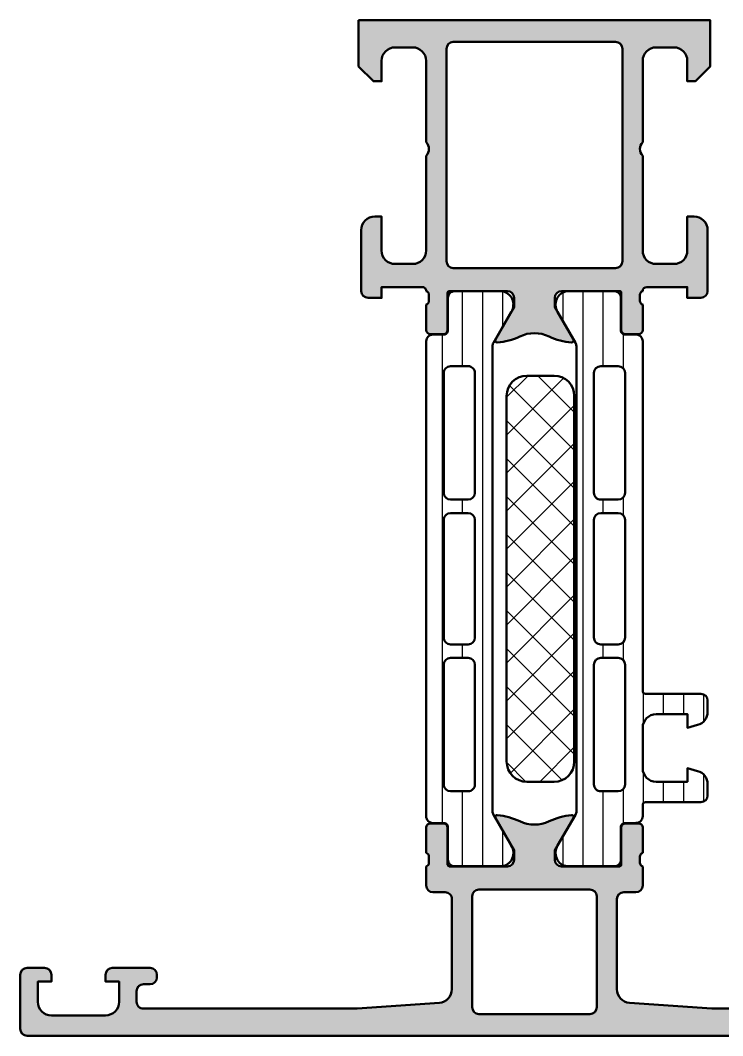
# Model space of a CAD drawing. Extents: x 0 to 91.5, y 0 to 75.
# Drawn here: x 0 to 51.9, y 0 to 75 of the extents above; entities that cross this region are included whole.
import ezdxf

# ---------------------------------------------------------------- set-up
doc = ezdxf.new("R2010")
doc.units = 0
for name, color, linetype, lineweight in [('0S-Alu contour', 7, 'Continuous', 50), ('0S-Alu hatch', 252, 'Continuous', 25), ('0S-Plastic contour', 254, 'Continuous', 50), ('0S-Plastic hatch', 253, 'Continuous', 25), ('0S-PT contour', 91, 'Continuous', 50), ('0S-PT hatch', 103, 'Continuous', 25)]:
    doc.layers.add(name, color=color, linetype=linetype, lineweight=lineweight)
pattern_1 = [(90, (0, 0), (-1.4859, 0), [])]

# ---------------------------------------------------------------- blocks, each defined once
blk = doc.blocks.new('357470__A80E1F3C_D605_4120_8818_FE0210E93B07_')
at = {"layer": '0S-Alu hatch'}
h = blk.add_hatch(color=256, dxfattribs=at)
edge = h.paths.add_edge_path()
edge.add_line((30.50002250737809, 10.59652999829144), (31.40002250729327, 10.5965299983048))
edge.add_ellipse((31.40002250729333, 10.09653363763475), major_axis=(-0.4999963606700514, 0), ratio=1, start_angle=179.9998345374339, end_angle=270.00000000000733, ccw=False)
edge.add_line((31.9000188679613, 10.09653219371412), (31.89999961205258, 3.428657454324937))
edge.add_ellipse((30.89999961205677, 3.428660342187209), major_axis=(-0.9999999999999811, 0), ratio=1, start_angle=94.09579548621218, end_angle=179.9998345374339, ccw=False)
edge.add_line((30.97142386139, 2.431214315272896), (24.90006152403261, 1.996461470833509))
edge.add_line((24.90006152403261, 1.996461470833509), (9.10002276293484, 1.996461470559042))
edge.add_ellipse((9.100022762934836, 2.496478034292673), major_axis=(-0.5000165637336309, 0), ratio=1, start_angle=0, end_angle=90.0000000000004, ccw=False)
edge.add_line((8.600006199201205, 2.496478034292673), (8.600006199475787, 3.296464522591311))
edge.add_ellipse((9.100041298641152, 3.296429423425831), major_axis=(-0.5000351003972293, 0), ratio=1, start_angle=270.00402178937117, end_angle=359.99597821425624, ccw=False)
edge.add_line((9.100006199444188, 3.796464522591193), (9.600006199475565, 3.796464522591193))
edge.add_arc((9.600006199475565, 4.296464522591186), 0.4999999999999934, 270, 360)
edge.add_line((10.10000619947556, 4.296464522591151), (10.10000619947557, 4.496464522591153))
edge.add_arc((9.596470956715343, 4.496464522591189), 0.5035352427602291, 0, 89.99999999984618)
edge.add_line((9.596470956716695, 4.999999765351418), (6.800021147374437, 4.99999976535893))
edge.add_arc((6.800021147374437, 4.499997024483903), 0.5000027408750274, 90, 180)
edge.add_line((6.300018406499409, 4.499997024483903), (6.300018406506922, 3.999999765351532))
edge.add_line((6.300018406506922, 3.999999765351532), (7.300018406506907, 3.999999765351532))
edge.add_line((7.300018406506907, 3.999999765351532), (7.300018406703395, 2.50001958849942))
edge.add_ellipse((6.299998583359153, 2.500019588499411), major_axis=(-1.000019823344242, 0), ratio=1, start_angle=90.00000000281602, end_angle=180, ccw=False)
edge.add_line((6.299998583408302, 1.499999765155169), (2.300038229654745, 1.499999765155056))
edge.add_ellipse((2.300038229654717, 2.500019588499326), major_axis=(-1.000019823344269, 0), ratio=1, start_angle=0, end_angle=90.00000000000159, ccw=False)
edge.add_line((1.300018406310447, 2.500019588499326), (1.300018406506921, 3.999999765351645))
edge.add_line((1.300018406506921, 3.999999765351645), (2.300018406506922, 3.999999765351532))
edge.add_line((2.300018406506922, 3.999999765351532), (2.300018406514434, 4.499997024483752))
edge.add_arc((1.800015665639242, 4.499997024483753), 0.5000027408751917, 0, 89.99999999999054)
edge.add_line((1.800015665639325, 4.999999765358944), (0.5000000959681459, 4.999999765351646))
edge.add_arc((0.5000551995162688, 4.499944661795423), 0.5000551065922902, 90.00631370564645, 179.9936862931992)
edge.add_line((9.59600461e-08, 4.499999765353706), (9.5960047e-08, 0.4999921359562478))
edge.add_arc((0.5000395681100003, 0.5000392381620006), 0.5000394743683959, 180.0053970890994, 269.9954771818296)
edge.add_line((0.5000000959597397, -2.346484677e-07), (91.00001297821365, -2.348144245e-07))
edge.add_arc((91.00001297821365, 0.4999868829595681), 0.4999871177739925, 270, 360)
edge.add_line((91.50000009598764, 0.499986882959568), (91.50000009596756, 4.49999702448745))
edge.add_arc((90.99999735509262, 4.499997024484001), 0.5000027408749333, 0, 89.99999999999022)
edge.add_line((90.99999735509272, 4.999999765358934), (89.70000487466665, 4.999999765884702))
edge.add_arc((89.70000487466945, 4.49994576607881), 0.5000539998058918, 90.0000000003208, 180.0008516155672)
edge.add_line((89.1999508749188, 4.499938333529399), (89.19995087491876, 3.996464522591181))
edge.add_line((89.19995087491876, 3.996464522591181), (90.19995087491901, 3.996464522591196))
edge.add_line((90.19995087491901, 3.996464522591196), (90.1999508756023, 2.496427548897358))
edge.add_ellipse((89.19998784861244, 2.49642754889752), major_axis=(-0.9999630269898744, 0), ratio=1, start_angle=90.00000004231828, end_angle=180, ccw=False)
edge.add_line((89.199987849351, 1.496464521907645), (85.20002774462787, 1.496464519636947))
edge.add_ellipse((85.20002774462787, 2.496541392300345), major_axis=(-1.000076872663397, 0), ratio=1, start_angle=-0.0023408623777072535, end_angle=89.9999999999992, ccw=False)
edge.add_line((84.19995087279914, 2.496582251199356), (84.2000123029913, 3.999999765351546))
edge.add_line((84.2000123029913, 3.999999765351546), (85.2000123029913, 3.999999765351532))
edge.add_line((85.2000123029913, 3.999999765351532), (85.20001230602735, 4.499944661795453))
edge.add_arc((84.6999571994351, 4.499944661795453), 0.5000551065922565, 0, 90.0000000000016)
edge.add_line((84.6999571994351, 4.999999768387709), (81.90349832471047, 4.999999765351645))
edge.add_arc((81.90349832471047, 4.496464522591194), 0.5035352427604513, 90, 180)
edge.add_line((81.39996308195, 4.496464522591194), (81.39996308195003, 4.296464522591165))
edge.add_arc((81.89996308195003, 4.2964645225912), 0.5, 180, 270.0000001411731)
edge.add_line((81.899963083182, 3.7964645225912), (82.39992798278443, 3.796464523823073))
edge.add_ellipse((82.39992798278445, 3.296429423425836), major_axis=(-0.5000351003972372, 0), ratio=1, start_angle=180, end_angle=270.00000000000165, ccw=False)
edge.add_line((82.89996308318169, 3.296429423597447), (82.89996308222437, 2.496478034292787))
edge.add_ellipse((82.3999465184908, 2.496478034292653), major_axis=(-0.500016563733567, 0), ratio=1, start_angle=89.9999999999983, end_angle=180, ccw=False)
edge.add_line((82.39994651849078, 1.996461470559086), (51.09996918546539, 1.996461470833509))
edge.add_line((51.09996918546539, 1.996461470833509), (45.02857584365553, 2.431216535412815))
edge.add_ellipse((45.10000009298877, 3.428662562327152), major_axis=(-1.000000000000006, 0), ratio=1, start_angle=-6.967546238456634e-05, end_angle=85.90420451378787, ccw=False)
edge.add_line((44.1000000929895, 3.428663778488585), (44.10000820219198, 10.09653060637222))
edge.add_ellipse((44.60000820219168, 10.09652999829148), major_axis=(-0.5000000000000713, 0), ratio=1, start_angle=270.0000000000008, end_angle=359.99993032453756, ccw=False)
edge.add_line((44.60000820219167, 10.59652999829155), (45.5000082021918, 10.59652999829155))
edge.add_arc((45.5000082021918, 11.09652999829148), 0.4999999999999219, 270, 360)
edge.add_line((46.00000820219172, 11.09652999829148), (46.00000820219174, 12.5000380325489))
edge.add_ellipse((46.07884464873477, 12.76755862454201), major_axis=(-0.2788950563274239, 0), ratio=1, start_angle=-1.1645893740987958, end_angle=73.58012358050883, ccw=False)
edge.add_line((45.80000720219174, 12.77322703254039), (45.80000720219174, 13.2268210325407))
edge.add_ellipse((46.07887529783492, 13.23248169201743), major_axis=(-0.2789255417371509, 0), ratio=1, start_angle=-73.575405444642, end_angle=1.1628700728181798, ccw=False)
edge.add_line((46.00000820219174, 13.50002503254036), (46.00000820219174, 15.38003603254889))
edge.add_arc((45.70000820219173, 15.38003603254889), 0.2999999999999971, 0, 90)
edge.add_line((45.70000820219173, 15.68003603254888), (44.72003388314895, 15.68003603254889))
edge.add_arc((44.72003388314895, 15.38003603254888), 0.3000000000000043, 90, 180)
edge.add_line((44.42003388314895, 15.38003603254888), (44.42003388314895, 12.62003803254889))
edge.add_ellipse((44.30003388314895, 12.62003803254889), major_axis=(-0.1200000000000045, 0), ratio=1, start_angle=90, end_angle=180, ccw=False)
edge.add_line((44.30003388314895, 12.50003803254889), (40.00000820219173, 12.50003803254889))
edge.add_ellipse((40.00000820219173, 13.00003803254888), major_axis=(-0.4999999999999983, 0), ratio=1, start_angle=0, end_angle=90, ccw=False)
edge.add_line((39.50000820219174, 13.00003803254888), (39.50000820219174, 13.70003803254888))
edge.add_line((39.50000820219174, 13.70003803254888), (40.88150365981408, 16.09285835557643))
edge.add_arc((40.76188841754341, 16.16191824790058), 0.1381197846483097, 330.0000000000033, 455.6225775507889)
edge.add_arc((41.23823144336555, 11.3234291707011), 4.999999999999985, 95.62257755079398, 115.5798741596133)
edge.add_ellipse((37.99996437466601, 18.08831101680723), major_axis=(-2.500000000000032, 0), ratio=1, start_angle=64.42079877168698, end_angle=115.57987415961341, ccw=False)
edge.add_arc((34.76177675882622, 11.32339113815219), 4.999999999999987, 64.42079877168706, 84.37742244920668)
edge.add_arc((35.23811978464831, 16.1618802153517), 0.1381197846482905, 84.37742244921031, 209.9999999999986)
edge.add_line((35.11850454237765, 16.09282032302755), (36.5, 13.69999999999999))
edge.add_line((36.5, 13.69999999999999), (36.5, 13))
edge.add_ellipse((36, 13), major_axis=(-0.5, 0), ratio=1, start_angle=90, end_angle=180, ccw=False)
edge.add_line((36, 12.5), (31.6999743190428, 12.5))
edge.add_ellipse((31.6999743190428, 12.62), major_axis=(-0.1200000000000045, 0), ratio=1, start_angle=0, end_angle=90, ccw=False)
edge.add_line((31.57997431904279, 12.62), (31.57997431904279, 15.379998))
edge.add_arc((31.2799743190428, 15.379998), 0.2999999999999971, 0, 90)
edge.add_line((31.2799743190428, 15.679998), (30.3, 15.679998))
edge.add_arc((30.3, 15.379998), 0.2999999999999971, 90, 180)
edge.add_line((30, 15.379998), (30, 13.49998699999149))
edge.add_ellipse((29.92113290435682, 13.23244365946855), major_axis=(-0.2789255417371566, 0), ratio=1, start_angle=178.8371299271183, end_angle=253.5754054446439, ccw=False)
edge.add_line((30.200001, 13.22678299999151), (30.20000100000001, 12.77318899999147))
edge.add_ellipse((29.92116355345696, 12.76752059199312), major_axis=(-0.2788950563274338, 0), ratio=1, start_angle=106.41987641949149, end_angle=181.1645893740925, ccw=False)
edge.add_line((30, 12.5), (30.00002250743496, 11.09652197984206))
edge.add_arc((30.50002250737066, 11.09652999829145), 0.5000000000000056, 180.0009188460965, 270.0000000008509)
edge = h.paths.add_edge_path()
edge.add_line((33.40001640379086, 2.096538104523261), (33.40001640379086, 10.29652694653376))
edge.add_ellipse((33.90001640379086, 10.29652694653376), major_axis=(-0.5, 0), ratio=1, start_angle=270, end_angle=360, ccw=False)
edge.add_line((33.90001640379086, 10.79652694653376), (42.10001430570736, 10.79652694653376))
edge.add_ellipse((42.10001430570736, 10.29652694653376), major_axis=(-0.5, 0), ratio=1, start_angle=180, end_angle=270, ccw=False)
edge.add_line((42.60001430570736, 10.29652694653376), (42.60001430570736, 2.096538104523261))
edge.add_ellipse((42.10001430570736, 2.096538104523261), major_axis=(-0.5, 0), ratio=1, start_angle=90, end_angle=180, ccw=False)
edge.add_line((42.10001430570736, 1.596538104523261), (33.90001640379086, 1.596538104523261))
edge.add_ellipse((33.90001640379086, 2.096538104523261), major_axis=(-0.5, 0), ratio=1, start_angle=0, end_angle=90, ccw=False)
at = {"layer": '0S-Alu contour', "color": 7}
for points in [[(35.11850454237765, 16.09282032302755), (36.5, 13.69999999999999), (36.5, 13)], [(39.50000820219174, 13.00003803254888), (39.50000820219174, 13.70003803254888), (40.88150365981408, 16.09285835557643)], [(30, 15.379998), (30, 13.49998699999149)], [(31.2799743190428, 15.679998), (30.3, 15.679998)], [(31.57997431904279, 12.62), (31.57997431904279, 15.379998)], [(44.42003388314895, 15.38003603254888), (44.42003388314895, 12.62003803254889)], [(45.70000820219173, 15.68003603254888), (44.72003388314895, 15.68003603254889)], [(46.00000820219174, 13.50002503254036), (46.00000820219174, 15.38003603254889)], [(30.200001, 13.22678299999151), (30.20000100000001, 12.77318899999147)], [(45.80000720219174, 12.77322703254039), (45.80000720219174, 13.2268210325407)], [(30, 12.5), (30.00002250743496, 11.09652197984206)], [(36, 12.5), (31.6999743190428, 12.5)], [(44.30003388314895, 12.50003803254889), (40.00000820219173, 12.50003803254889)], [(46.00000820219172, 11.09652999829148), (46.00000820219174, 12.5000380325489)], [(30.50002250737809, 10.59652999829144), (31.40002250729327, 10.5965299983048)], [(33.90001640379086, 10.79652694653376), (42.10001430570736, 10.79652694653376)], [(44.60000820219167, 10.59652999829155), (45.5000082021918, 10.59652999829155)], [(31.9000188679613, 10.09653219371412), (31.89999961205258, 3.428657454324937)], [(33.40001640379086, 2.096538104523261), (33.40001640379086, 10.29652694653376)], [(42.60001430570736, 10.29652694653376), (42.60001430570736, 2.096538104523261)], [(44.1000000929895, 3.428663778488585), (44.10000820219198, 10.09653060637222)], [(1.800015665639325, 4.999999765358944), (0.5000000959681459, 4.999999765351646)], [(9.596470956716695, 4.999999765351418), (6.800021147374437, 4.99999976535893)], [(9.59600461e-08, 4.499999765353706), (9.5960047e-08, 0.4999921359562478)], [(1.300018406310447, 2.500019588499326), (1.300018406506921, 3.999999765351645), (2.300018406506922, 3.999999765351532), (2.300018406514434, 4.499997024483752)], [(6.300018406499409, 4.499997024483903), (6.300018406506922, 3.999999765351532), (7.300018406506907, 3.999999765351532), (7.300018406703395, 2.50001958849942)], [(9.100006199444188, 3.796464522591193), (9.600006199475565, 3.796464522591193)], [(10.10000619947556, 4.296464522591151), (10.10000619947557, 4.496464522591153)], [(8.600006199201205, 2.496478034292673), (8.600006199475787, 3.296464522591311)], [(30.97142386139, 2.431214315272896), (24.90006152403261, 1.996461470833509), (9.10002276293484, 1.996461470559042)], [(82.39994651849078, 1.996461470559086), (51.09996918546539, 1.996461470833509), (45.02857584365553, 2.431216535412815)], [(42.10001430570736, 1.596538104523261), (33.90001640379086, 1.596538104523261)], [(6.299998583408302, 1.499999765155169), (2.300038229654745, 1.499999765155056)], [(0.5000000959597397, -2.346484677e-07), (91.00001297821365, -2.348144245e-07)]]:
    blk.add_lwpolyline(points, dxfattribs=at)
for centre, radius, start, end in [((35.23811978464831, 16.1618802153517), 0.1381197846482905, 84.37742244921031, 209.9999999999986), ((34.76177675882622, 11.32339113815219), 4.999999999999987, 64.42079877168706, 84.37742244920668), ((41.23823144336555, 11.3234291707011), 4.999999999999985, 95.62257755079398, 115.5798741596133), ((40.76188841754341, 16.16191824790058), 0.1381197846483097, 330.0000000000033, 95.62257755078898), ((30.3, 15.379998), 0.2999999999999971, 90, 180), ((31.2799743190428, 15.379998), 0.2999999999999971, 0, 90), ((44.72003388314895, 15.38003603254888), 0.3000000000000043, 90, 180), ((45.70000820219173, 15.38003603254889), 0.2999999999999971, 0, 90), ((30.50002250737066, 11.09652999829145), 0.5000000000000056, 180.0009188460965, 270.0000000008509), ((45.5000082021918, 11.09652999829148), 0.4999999999999219, 270, 0), ((0.5000551995162688, 4.499944661795423), 0.5000551065922902, 90.00631370564645, 179.9936862931992), ((1.800015665639242, 4.499997024483753), 0.5000027408751917, 0, 89.99999999999054), ((6.800021147374437, 4.499997024483903), 0.5000027408750274, 90, 180), ((9.596470956715343, 4.496464522591189), 0.5035352427602291, 0, 89.99999999984618), ((9.600006199475565, 4.296464522591186), 0.4999999999999934, 270, 0), ((0.5000395681100003, 0.5000392381620006), 0.5000394743683959, 180.0053970890994, 269.9954771818296)]:
    blk.add_arc(centre, radius, start, end, dxfattribs=at)
at = {"layer": '0S-Alu contour', "color": 7, "extrusion": (0, 0, -1)}
for centre, radius, start, end in [((-37.99996437466601, 18.08831101680723), 2.500000000000032, 244.4201258403866, 295.579201228313), ((-46.07887529783492, 13.23248169201743), 0.2789255417371509, 358.8371299271818, 73.57540544464203), ((-29.92113290435682, 13.23244365946855), 0.2789255417371566, 106.4245945553561, 181.1628700728818), ((-29.92116355345696, 12.76752059199312), 0.2788950563274338, 178.8354106259075, 253.5801235805085), ((-36, 13), 0.5, 180, 270), ((-40.00000820219173, 13.00003803254888), 0.4999999999999983, 270, 0), ((-46.07884464873477, 12.76755862454201), 0.2788950563274239, 286.4198764194912, 1.164589374098802), ((-31.6999743190428, 12.62), 0.1200000000000045, 270, 0), ((-44.30003388314895, 12.62003803254889), 0.1200000000000045, 180, 270), ((-31.40002250729333, 10.09653363763475), 0.4999963606700515, 89.99999999999265, 180.0001654625662), ((-33.90001640379086, 10.29652694653376), 0.5, 0, 90), ((-42.10001430570736, 10.29652694653376), 0.5, 90, 180), ((-44.60000820219168, 10.09652999829148), 0.5000000000000713, 6.96754624238e-05, 89.9999999999992), ((-9.100041298641152, 3.296429423425831), 0.5000351003972293, 0.0040217857437439, 89.99597821062883), ((-30.89999961205677, 3.428660342187209), 0.9999999999999811, 180.0001654625662, 265.9042045137878), ((-45.10000009298877, 3.428662562327152), 1.000000000000006, 274.0957954862121, 6.96754624238e-05), ((-2.300038229654717, 2.500019588499326), 1.000019823344269, 269.9999999999984, 0), ((-6.299998583359153, 2.500019588499411), 1.000019823344242, 180, 269.999999997184), ((-9.100022762934836, 2.496478034292673), 0.5000165637336309, 269.9999999999996, 0), ((-33.90001640379086, 2.096538104523261), 0.5, 270, 0), ((-42.10001430570736, 2.096538104523261), 0.5, 180, 270)]:
    blk.add_arc(centre, radius, start, end, dxfattribs=at)
blk = doc.blocks.new('366300__779C1A88_202A_4DAF_A2D6_7A24197FAE9A_')
at = {"layer": '0S-PT hatch'}
h = blk.add_hatch(dxfattribs=at)
h.set_pattern_fill('ANSI37', color=256, scale=0.625, angle=90, style=0)
h.set_pattern_definition([(135, (0, 0), (-1.403165018917055, -1.403165018917055), []), (225, (0, 0), (1.403165018917055, -1.403165018917055), [])])
edge = h.paths.add_edge_path()
edge.add_line((35.94640738351308, 47.25107660494494), (35.94640738351308, 20.25107660494494))
edge.add_arc((37.44640738351308, 20.25107660494494), 1.5, 180, 270)
edge.add_line((37.44640738351308, 18.75107660494494), (39.44640738351308, 18.75107660494494))
edge.add_arc((39.44640738351308, 20.25107660494494), 1.5, 270, 360)
edge.add_line((40.94640738351308, 20.25107660494494), (40.94640738351308, 47.25107660494494))
edge.add_arc((39.44640738351308, 47.25107660494494), 1.5, 0, 90)
edge.add_line((39.44640738351308, 48.75107660494494), (37.44640738351308, 48.75107660494494))
edge.add_arc((37.44640738351308, 47.25107660494494), 1.5, 90, 180)
at = {"layer": '0S-PT contour', "color": 7}
for points in [[(39.44640738351308, 48.75107660494494), (37.44640738351308, 48.75107660494494)], [(35.94640738351308, 47.25107660494494), (35.94640738351308, 20.25107660494494)], [(40.94640738351308, 20.25107660494494), (40.94640738351308, 47.25107660494494)], [(37.44640738351308, 18.75107660494494), (39.44640738351308, 18.75107660494494)]]:
    blk.add_lwpolyline(points, dxfattribs=at)
for centre, start, end in [((37.44640738351308, 47.25107660494494), 90, 180), ((39.44640738351308, 47.25107660494494), 0, 90), ((37.44640738351308, 20.25107660494494), 180, 270), ((39.44640738351308, 20.25107660494494), 270, 0)]:
    blk.add_arc(centre, 1.5, start, end, dxfattribs=at)
blk = doc.blocks.new('284027__9065B910_87F4_4967_9D49_70CA3D9D72C5___670D5171_274E_4401_88E7_DACA15D218A7_')
at = {"layer": '0S-Plastic hatch'}
h = blk.add_hatch(dxfattribs=at)
h.set_pattern_fill('ANSI31', color=256, scale=0.4680000000000001, angle=45, style=0)
h.set_pattern_definition(pattern_1)
edge = h.paths.add_edge_path()
edge.add_line((45.999961012419, 51.2926084099033), (45.99998393373907, 25.45125658823295))
edge.add_arc((46.2041227993611, 25.455375387072), 0.2041804127758776, 181.1558689437332, 269.5149389343184)
edge.add_line((46.20239424646596, 25.25120229122875), (50.30239424645412, 25.25120229122875))
edge.add_ellipse((50.30239424645412, 24.75120229122881), major_axis=(-0.4999999999999432, 0), ratio=1, start_angle=180, end_angle=270, ccw=False)
edge.add_line((50.80239424645405, 24.75120229122881), (50.80239424645405, 23.92045306784117))
edge.add_ellipse((49.80239424645398, 23.92045306784117), major_axis=(-1.000000000000071, 0), ratio=1, start_angle=104.9999999990657, end_angle=180, ccw=False)
edge.add_line((50.06121329154077, 22.95452724154781), (49.30239424645411, 22.75120229122875))
edge.add_line((49.30239424645411, 22.75120229122875), (49.30239424645412, 23.75120229122876))
edge.add_line((49.30239424645412, 23.75120229122876), (47.00239424646412, 23.75120229122875))
edge.add_arc((47.00410328030678, 22.74707631855116), 1.004127427074075, 90.0975179751754, 179.7701403215033)
edge.add_line((45.99998393373907, 22.7511046743985), (45.99998393373907, 19.75122632025481))
edge.add_arc((47.00410349218698, 19.75532877543039), 1.00412793895802, 180.2340877213032, 269.9024699846241)
edge.add_line((47.00239424646479, 18.75120229122875), (49.30239424645411, 18.75120229122875))
edge.add_line((49.30239424645411, 18.75120229122875), (49.30239424645423, 19.75120229122869))
edge.add_line((49.30239424645423, 19.75120229122869), (50.06121329157657, 19.54787734086997))
edge.add_ellipse((49.8023942464542, 18.58195151458677), major_axis=(-0.9999999999994631, 0), ratio=1, start_angle=180, end_angle=254.9999999988142, ccw=False)
edge.add_line((50.80239424645366, 18.58195151458733), (50.80239424645411, 17.75120229122903))
edge.add_ellipse((50.30239424645412, 17.75120229122875), major_axis=(-0.5, 0), ratio=1, start_angle=90, end_angle=180, ccw=False)
edge.add_line((50.30239424645412, 17.25120229122875), (46.20239424646574, 17.25120229122875))
edge.add_arc((46.20239424646574, 17.05120229122876), 0.1999999999999815, 90, 180)
edge.add_line((46.00239424646576, 17.05120229122876), (46.00107370147582, 16.21013004610141))
edge.add_ellipse((45.50107638081004, 16.21010925689817), major_axis=(-0.4999973210979703, 0), ratio=1, start_angle=90.00202407690739, end_angle=180.0023822800019, ccw=False)
edge.add_line((45.50109404411857, 15.7101119361122), (44.69076074757181, 15.71008330962971))
edge.add_arc((44.69077134561375, 15.41008330981691), 0.299999999999995, 90.00202407691583, 180.010000035117)
edge.add_line((44.39077135018306, 15.41003094975554), (44.39119021883838, 13.01014059103892))
edge.add_ellipse((43.89119424900835, 13.0100533243742), major_axis=(-0.4999959774455636, 0), ratio=1, start_angle=90.00208723675058, end_angle=180.0100001036724, ccw=False)
edge.add_line((43.89121246343859, 12.5100573472604), (40.41466822382225, 12.50993069970388))
edge.add_ellipse((40.55694302073646, 13.4997539283803), major_axis=(-0.999996070924481, 0), ratio=1, start_angle=-32.72494080195543, end_angle=81.82046724598689, ccw=False)
edge.add_line((39.7156707900777, 14.04035838247481), (41.03405778786474, 16.3240629837299))
edge.add_arc((40.60103601622407, 16.57404727380665), 0.500000000000009, 330.0020786985414, 360.0018117430833)
edge.add_line((41.10103601597411, 16.57406308424986), (41.0999497035809, 50.92833079431193))
edge.add_arc((40.59994970383082, 50.92831498386867), 0.5000000000000508, 0.0018117430833341, 30.00207189723065)
edge.add_line((41.03295336508287, 51.17833064206307), (39.71440093562641, 53.46193973131253))
edge.add_ellipse((40.5556340018467, 54.00260512706298), major_axis=(-0.9999960709244753, 0), ratio=1, start_angle=-81.81631665021172, end_angle=32.72909139772099, ccw=False)
edge.add_line((40.41328750096488, 54.99241804653366), (43.88983153221042, 54.99254469409655))
edge.add_ellipse((43.88984974664067, 54.49254871698273), major_axis=(-0.4999959774455875, 0), ratio=1, start_angle=179.9941505605964, end_angle=270.00208723675144, ccw=False)
edge.add_line((44.38984572148058, 54.49249767140516), (44.38960070463276, 52.09260728859734))
edge.add_arc((44.68960070306929, 52.09257666045132), 0.2999999999999983, 179.9941504549235, 270.0020240769159)
edge.add_line((44.68961130111123, 51.79257666063851), (45.49994602801254, 51.79260528718652))
edge.add_ellipse((45.49996369132122, 51.29260796640053), major_axis=(-0.4999973210979809, 0), ratio=1, start_angle=180.0000508192582, end_angle=270.0020240769245, ccw=False)
edge = h.paths.add_edge_path()
edge.add_line((44.7005123136074, 40.10119604774752), (44.70051231360739, 48.95118994053619))
edge.add_arc((44.20051231151975, 48.9511899405362), 0.5000000020876314, 0, 90)
edge.add_line((44.20051231151975, 49.45118994262383), (42.90049799299278, 49.45118994236242))
edge.add_arc((42.9004979930984, 48.95119358170581), 0.4999963606566098, 90.0000000121043, 180)
edge.add_line((42.4005016324418, 48.95119358170581), (42.40050163244181, 40.10119240650811))
edge.add_arc((42.90049799309832, 40.10119240650811), 0.4999963606565033, 180, 270.0004170425943)
edge.add_line((42.90050163245502, 39.60119604586486), (44.2005123114501, 39.60119604559022))
edge.add_arc((44.20051231145008, 40.10119604774752), 0.5000000021573073, 270.0000000000017, 360)
edge = h.paths.add_edge_path()
edge.add_line((44.700512313597, 29.40118994304764), (44.70051231359702, 38.10119604656332))
edge.add_arc((44.20051231359702, 38.10119604656332), 0.5000000000000071, 0, 90)
edge.add_line((44.20051231359702, 38.60119604656333), (42.90050163244467, 38.60119604656332))
edge.add_arc((42.90050163244467, 38.1011960465633), 0.5000000000000142, 90, 180)
edge.add_line((42.40050163244466, 38.10119604656851), (42.40050163244466, 29.40118994304763))
edge.add_arc((42.90050163244464, 29.40118994304763), 0.4999999999999929, 180, 270.0000000000008)
edge.add_line((42.90050163244465, 28.90118994304764), (44.20051231359701, 28.90118994304764))
edge.add_arc((44.20051231359701, 29.40118994304764), 0.5, 270, 360)
edge = h.paths.add_edge_path()
edge.add_line((42.40050163243142, 27.40119358240432), (42.40050163244466, 18.55121130535237))
edge.add_arc((42.90051689123371, 18.55121130535237), 0.5000152587890483, 180, 270.0000000000008)
edge.add_line((42.90051689123372, 18.05119604656332), (44.20052757238607, 18.05119604656331))
edge.add_arc((44.20052757238607, 18.55118078777425), 0.499984741210934, 270, 360)
edge.add_line((44.70051231359701, 18.55118078777944), (44.700512313597, 27.40118994123468))
edge.add_arc((44.20051231150938, 27.40118994123469), 0.5000000020876172, 0, 89.99999999941701)
edge.add_line((44.20051231151447, 27.9011899433223), (42.90049799308799, 27.90118994306089))
edge.add_arc((42.90049799308799, 27.40119358240432), 0.4999963606565672, 90, 180)
at = {"layer": '0S-Alu contour', "color": 7}
for points in [[(42.4005016324418, 48.95119358170581), (42.40050163244181, 40.10119240650811)], [(44.20051231151975, 49.45118994262383), (42.90049799299278, 49.45118994236242)], [(44.7005123136074, 40.10119604774752), (44.70051231360739, 48.95118994053619)], [(42.90050163245502, 39.60119604586486), (44.2005123114501, 39.60119604559022)], [(44.20051231359702, 38.60119604656333), (42.90050163244467, 38.60119604656332)], [(42.40050163244466, 38.10119604656851), (42.40050163244466, 29.40118994304763)], [(44.700512313597, 29.40118994304764), (44.70051231359702, 38.10119604656332)], [(42.90050163244465, 28.90118994304764), (44.20051231359701, 28.90118994304764)], [(44.20051231151447, 27.9011899433223), (42.90049799308799, 27.90118994306089)], [(42.40050163243142, 27.40119358240432), (42.40050163244466, 18.55121130535237)], [(44.70051231359701, 18.55118078777944), (44.700512313597, 27.40118994123468)], [(42.90051689123372, 18.05119604656332), (44.20052757238607, 18.05119604656331)]]:
    blk.add_lwpolyline(points, dxfattribs=at)
for centre, radius, start, end in [((42.9004979930984, 48.95119358170581), 0.4999963606566098, 90.0000000121043, 180), ((44.20051231151975, 48.9511899405362), 0.5000000020876314, 0, 90), ((42.90049799309832, 40.10119240650811), 0.4999963606565033, 180, 270.0004170425943), ((44.20051231145008, 40.10119604774752), 0.5000000021573073, 270.0000000000017, 0), ((42.90050163244467, 38.1011960465633), 0.5000000000000142, 90, 180), ((44.20051231359702, 38.10119604656332), 0.5000000000000071, 0, 90), ((42.90050163244464, 29.40118994304763), 0.4999999999999929, 180, 270.0000000000008), ((44.20051231359701, 29.40118994304764), 0.5, 270, 0), ((42.90049799308799, 27.40119358240432), 0.4999963606565672, 90, 180), ((44.20051231150938, 27.40118994123469), 0.5000000020876172, 0, 89.99999999941701), ((42.90051689123371, 18.55121130535237), 0.5000152587890483, 180, 270.0000000000008), ((44.20052757238607, 18.55118078777425), 0.499984741210934, 270, 0)]:
    blk.add_arc(centre, radius, start, end, dxfattribs=at)
at = {"layer": '0S-Plastic contour', "color": 7}
for points in [[(40.41328750096488, 54.99241804653366), (43.88983153221042, 54.99254469409655)], [(44.38984572148058, 54.49249767140516), (44.38960070463276, 52.09260728859734)], [(41.03295336508287, 51.17833064206307), (39.71440093562641, 53.46193973131253)], [(44.68961130111123, 51.79257666063851), (45.49994602801254, 51.79260528718652)], [(45.999961012419, 51.2926084099033), (45.99998393373907, 25.45125658823295)], [(41.10103601597411, 16.57406308424986), (41.0999497035809, 50.92833079431193)], [(46.20239424646596, 25.25120229122875), (50.30239424645412, 25.25120229122875)], [(50.80239424645405, 24.75120229122881), (50.80239424645405, 23.92045306784117)], [(50.06121329154077, 22.95452724154781), (49.30239424645411, 22.75120229122875), (49.30239424645412, 23.75120229122876), (47.00239424646412, 23.75120229122875)], [(45.99998393373907, 22.7511046743985), (45.99998393373907, 19.75122632025481)], [(47.00239424646479, 18.75120229122875), (49.30239424645411, 18.75120229122875), (49.30239424645423, 19.75120229122869), (50.06121329157657, 19.54787734086997)], [(50.80239424645366, 18.58195151458733), (50.80239424645411, 17.75120229122903)], [(50.30239424645412, 17.25120229122875), (46.20239424646574, 17.25120229122875)], [(46.00239424646576, 17.05120229122876), (46.00107370147582, 16.21013004610141)], [(39.7156707900777, 14.04035838247481), (41.03405778786474, 16.3240629837299)], [(44.39077135018306, 15.41003094975554), (44.39119021883838, 13.01014059103892)], [(45.50109404411857, 15.7101119361122), (44.69076074757181, 15.71008330962971)], [(43.89121246343859, 12.5100573472604), (40.41466822382225, 12.50993069970388)]]:
    blk.add_lwpolyline(points, dxfattribs=at)
at = {"layer": '0S-Plastic contour', "color": 7, "extrusion": (0, 0, -1)}
for centre, radius, start, end in [((-40.5556340018467, 54.00260512706298), 0.9999960709244753, 327.270908602279, 81.8163166502117), ((-43.88984974664067, 54.49254871698273), 0.4999959774455876, 89.99791276324854, 180.0058494394036), ((-45.49996369132122, 51.29260796640053), 0.4999973210979809, 89.99797592307549, 179.9999491807418), ((-50.30239424645412, 24.75120229122881), 0.4999999999999432, 90, 180), ((-49.80239424645398, 23.92045306784117), 1.000000000000071, 180, 255.0000000009343), ((-49.8023942464542, 18.58195151458677), 0.9999999999994631, 105.0000000011858, 180), ((-50.30239424645412, 17.75120229122875), 0.5, 180, 270), ((-45.50107638081004, 16.21010925689817), 0.4999973210979704, 179.9976177199981, 269.9979759230926), ((-40.55694302073646, 13.4997539283803), 0.999996070924481, 278.1795327540131, 32.72494080195549), ((-43.89119424900835, 13.0100533243742), 0.4999959774455637, 179.9899998963276, 269.9979127632494)]:
    blk.add_arc(centre, radius, start, end, dxfattribs=at)
at = {"layer": '0S-Plastic contour', "color": 7}
for centre, radius, start, end in [((44.68960070306929, 52.09257666045132), 0.2999999999999983, 179.9941504549235, 270.0020240769159), ((40.59994970383082, 50.92831498386867), 0.5000000000000508, 0.0018117430833341, 30.00207189723065), ((46.2041227993611, 25.455375387072), 0.2041804127758776, 181.1558689437332, 269.5149389343184), ((47.00410328030678, 22.74707631855116), 1.004127427074075, 90.0975179751754, 179.7701403215033), ((47.00410349218698, 19.75532877543039), 1.00412793895802, 180.2340877213032, 269.9024699846241), ((46.20239424646574, 17.05120229122876), 0.1999999999999815, 90, 180), ((40.60103601622407, 16.57404727380665), 0.500000000000009, 330.0020786985414, 0.0018117430833341), ((44.69077134561375, 15.41008330981691), 0.299999999999995, 90.00202407691583, 180.010000035117)]:
    blk.add_arc(centre, radius, start, end, dxfattribs=at)
blk = doc.blocks.new('284027__8FE1AAD6_A62B_4A7C_A7F2_3944F88019BE___9EFD9A8F_D9CC_4DE0_A4C6_ED17B3C8E078_')
at = {"layer": '0S-Plastic hatch'}
h = blk.add_hatch(dxfattribs=at)
h.set_pattern_fill('ANSI31', color=256, scale=0.4680000000000001, angle=45, style=0)
h.set_pattern_definition(pattern_1)
edge = h.paths.add_edge_path()
edge.add_line((29.99872861355689, 51.29235625526818), (29.9998413030457, 16.20985754576579))
edge.add_arc((30.4998386238922, 16.20987340386518), 0.4999973210979808, 180.0018172140356, 270.0020240769155)
edge.add_line((30.4998562872008, 15.70987608307919), (31.31019101409855, 15.70990470962718))
edge.add_ellipse((31.31020161214411, 15.40990470981438), major_axis=(-0.299999999999997, 0), ratio=1, start_angle=179.9941505606587, end_angle=270.0020240776059, ccw=False)
edge.add_line((31.61020161058069, 15.40987408222144), (31.6099565913665, 13.00991718266004))
edge.add_arc((32.10995256857274, 13.00993265328298), 0.4999959774455818, 180.001772817136, 270.0020872367506)
edge.add_line((32.10997078300298, 12.50993667616916), (35.58651481424848, 12.51006332373204))
edge.add_arc((35.44416831336671, 13.49987624320274), 0.9999960709244788, 278.1836833497857, 392.7290913977228)
edge.add_line((36.28540137958699, 14.04054163895321), (34.96684895013055, 16.32415072820264))
edge.add_ellipse((35.39985261138259, 16.57416638639703), major_axis=(-0.5000000000000507, 0), ratio=1, start_angle=0.0018117430832944592, end_angle=30.002071897229882, ccw=False)
edge.add_line((34.89985261163251, 16.57415057595382), (34.89876629923931, 50.92841828601597))
edge.add_ellipse((35.39876629898937, 50.92843409645908), major_axis=(-0.5000000000000224, 0), ratio=1, start_angle=-29.99792130145812, end_angle=0.0018117430832944592, ccw=False)
edge.add_line((34.96574452734868, 51.17841838653584), (36.2841315251358, 53.46212298779105))
edge.add_arc((35.44285929447692, 54.00272744188542), 0.9999960709244922, 327.2750591980547, 441.8204672459861)
edge.add_line((35.58513409139115, 54.99255067056186), (32.10858985177484, 54.99242402300531))
edge.add_arc((32.10860806620508, 54.49242804589151), 0.4999959774455663, 90.00208723675065, 180.0023777790715)
edge.add_line((31.60861208919007, 54.49240729602163), (31.60903096503036, 52.09245042051018))
edge.add_ellipse((31.30903096959966, 52.0923980604488), major_axis=(-0.2999999999999963, 0), ratio=1, start_angle=90.00202407656502, end_angle=180.010000035117, ccw=False)
edge.add_line((31.30904156763977, 51.79239806063601), (30.49870827109476, 51.79236943415352))
edge.add_arc((30.49872593440337, 51.29237211336755), 0.4999973210979595, 90.00202407691636, 180.0018172140356)
edge = h.paths.add_edge_path()
edge.add_line((33.59930068276876, 48.9512700649141), (33.59930068278199, 40.10128778786141))
edge.add_ellipse((33.09930432212543, 40.10128778786141), major_axis=(-0.4999963606565672, 0), ratio=1, start_angle=90.00000001210589, end_angle=180, ccw=False)
edge.add_line((33.09930432223107, 39.60129142720484), (31.79929000370403, 39.60129142694343))
edge.add_ellipse((31.79929000370404, 40.10129142903104), major_axis=(-0.5000000020876172, 0), ratio=1, start_angle=0, end_angle=89.9999999999996, ccw=False)
edge.add_line((31.29929000161642, 40.10129142903103), (31.29929000161641, 48.95130058249147))
edge.add_ellipse((31.79927474282734, 48.95130058249147), major_axis=(-0.4999847412109304, 0), ratio=1, start_angle=270, end_angle=360, ccw=False)
edge.add_line((31.79927474282734, 49.4512853237024), (33.09928542397969, 49.4512853237024))
edge.add_ellipse((33.0992854239797, 48.95127006491335), major_axis=(-0.5000152587890554, 0), ratio=1, start_angle=180, end_angle=270.0000000000008, ccw=False)
edge = h.paths.add_edge_path()
edge.add_line((33.59930068276876, 38.10129142721289), (33.59930068276876, 29.40128532370242))
edge.add_ellipse((33.09930068276874, 29.40128532370242), major_axis=(-0.5000000000000142, 0), ratio=1, start_angle=90, end_angle=180, ccw=False)
edge.add_line((33.09930068276874, 28.90128532370241), (31.7992900016164, 28.90128532370241))
edge.add_ellipse((31.7992900016164, 29.4012853237024), major_axis=(-0.5, 0), ratio=1, start_angle=0, end_angle=90, ccw=False)
edge.add_line((31.2992900016164, 29.4012853237024), (31.29929000161641, 38.10129142721809))
edge.add_ellipse((31.79929000161641, 38.10129142721809), major_axis=(-0.5, 0), ratio=1, start_angle=270, end_angle=360, ccw=False)
edge.add_line((31.79929000161641, 38.60129142721809), (33.09930068276877, 38.60129142721808))
edge.add_ellipse((33.09930068276877, 38.10129142721809), major_axis=(-0.4999999999999929, 0), ratio=1, start_angle=180, end_angle=269.9999999999992, ccw=False)
edge = h.paths.add_edge_path()
edge.add_line((33.59930068277162, 27.4012889637576), (33.59930068277162, 18.55128778855916))
edge.add_ellipse((33.09930432211499, 18.55128778855991), major_axis=(-0.499996360656624, 0), ratio=1, start_angle=89.9995829574155, end_angle=180, ccw=False)
edge.add_line((33.09930068275837, 18.05129142791654), (31.79929000369364, 18.05129142764189))
edge.add_ellipse((31.79929000369364, 18.55129142972951), major_axis=(-0.5000000020876243, 0), ratio=1, start_angle=0, end_angle=89.9999999999996, ccw=False)
edge.add_line((31.29929000160602, 18.55129142972951), (31.29929000160602, 27.4012853225182))
edge.add_ellipse((31.79929000376333, 27.4012853225182), major_axis=(-0.5000000021573073, 0), ratio=1, start_angle=270.0000000000008, end_angle=360, ccw=False)
edge.add_line((31.79929000376332, 27.90128532467551), (33.09930432222073, 27.90128532441411))
edge.add_ellipse((33.09930432211511, 27.4012889637576), major_axis=(-0.4999963606565104, 0), ratio=1, start_angle=180, end_angle=269.9999999878957, ccw=False)
at = {"layer": '0S-Alu contour', "color": 7}
for points in [[(31.29929000161642, 40.10129142903103), (31.29929000161641, 48.95130058249147)], [(31.79927474282734, 49.4512853237024), (33.09928542397969, 49.4512853237024)], [(33.59930068276876, 48.9512700649141), (33.59930068278199, 40.10128778786141)], [(33.09930432223107, 39.60129142720484), (31.79929000370403, 39.60129142694343)], [(31.79929000161641, 38.60129142721809), (33.09930068276877, 38.60129142721808)], [(31.2992900016164, 29.4012853237024), (31.29929000161641, 38.10129142721809)], [(33.59930068276876, 38.10129142721289), (33.59930068276876, 29.40128532370242)], [(33.09930068276874, 28.90128532370241), (31.7992900016164, 28.90128532370241)], [(31.79929000376332, 27.90128532467551), (33.09930432222073, 27.90128532441411)], [(31.29929000160602, 18.55129142972951), (31.29929000160602, 27.4012853225182)], [(33.59930068277162, 27.4012889637576), (33.59930068277162, 18.55128778855916)], [(33.09930068275837, 18.05129142791654), (31.79929000369364, 18.05129142764189)]]:
    blk.add_lwpolyline(points, dxfattribs=at)
at = {"layer": '0S-Alu contour', "color": 7, "extrusion": (0, 0, -1)}
for centre, radius, start, end in [((-31.79927474282734, 48.95130058249147), 0.4999847412109304, 0, 90), ((-33.0992854239797, 48.95127006491335), 0.5000152587890554, 89.9999999999992, 180), ((-31.79929000370404, 40.10129142903104), 0.5000000020876172, 270.0000000000004, 0), ((-33.09930432212543, 40.10128778786141), 0.4999963606565672, 180, 269.9999999878941), ((-31.79929000161641, 38.10129142721809), 0.5, 0, 90), ((-33.09930068276877, 38.10129142721809), 0.4999999999999929, 90.00000000000081, 180), ((-31.7992900016164, 29.4012853237024), 0.5, 270, 0), ((-33.09930068276874, 29.40128532370242), 0.5000000000000142, 180, 270), ((-31.79929000376333, 27.4012853225182), 0.5000000021573073, 0, 89.9999999999992), ((-33.09930432211511, 27.4012889637576), 0.4999963606565104, 90.0000000121043, 180), ((-31.79929000369364, 18.55129142972951), 0.5000000020876243, 270.0000000000004, 0), ((-33.09930432211499, 18.55128778855991), 0.499996360656624, 180, 270.0004170425845)]:
    blk.add_arc(centre, radius, start, end, dxfattribs=at)
at = {"layer": '0S-Plastic contour', "color": 7}
for points in [[(35.58513409139115, 54.99255067056186), (32.10858985177484, 54.99242402300531)], [(31.60861208919007, 54.49240729602163), (31.60903096503036, 52.09245042051018)], [(34.96574452734868, 51.17841838653584), (36.2841315251358, 53.46212298779105)], [(31.30904156763977, 51.79239806063601), (30.49870827109476, 51.79236943415352)], [(29.99872861355689, 51.29235625526818), (29.9998413030457, 16.20985754576579)], [(34.89985261163251, 16.57415057595382), (34.89876629923931, 50.92841828601597)], [(36.28540137958699, 14.04054163895321), (34.96684895013055, 16.32415072820264)], [(30.4998562872008, 15.70987608307919), (31.31019101409855, 15.70990470962718)], [(31.61020161058069, 15.40987408222144), (31.6099565913665, 13.00991718266004)], [(32.10997078300298, 12.50993667616916), (35.58651481424848, 12.51006332373204)]]:
    blk.add_lwpolyline(points, dxfattribs=at)
for centre, radius, start, end in [((32.10860806620508, 54.49242804589151), 0.4999959774455663, 90.00208723675065, 180.0023777790715), ((35.44285929447692, 54.00272744188542), 0.9999960709244922, 327.2750591980547, 81.8204672459862), ((30.49872593440337, 51.29237211336755), 0.4999973210979595, 90.00202407691636, 180.0018172140356), ((30.4998386238922, 16.20987340386518), 0.4999973210979808, 180.0018172140356, 270.0020240769155), ((35.44416831336671, 13.49987624320274), 0.9999960709244788, 278.1836833497857, 32.7290913977228), ((32.10995256857274, 13.00993265328298), 0.4999959774455818, 180.001772817136, 270.0020872367506)]:
    blk.add_arc(centre, radius, start, end, dxfattribs=at)
at = {"layer": '0S-Plastic contour', "color": 7, "extrusion": (0, 0, -1)}
for centre, radius, start, end in [((-31.30903096959966, 52.0923980604488), 0.2999999999999963, 179.989999964883, 269.997975923435), ((-35.39876629898937, 50.92843409645908), 0.5000000000000224, 359.9981882569167, 29.99792130145814), ((-35.39985261138259, 16.57416638639703), 0.5000000000000507, 329.9979281027701, 359.9981882569167), ((-31.31020161214411, 15.40990470981438), 0.299999999999997, 89.99797592239412, 180.0058494393413)]:
    blk.add_arc(centre, radius, start, end, dxfattribs=at)
blk = doc.blocks.new('345280__F6B88FE6_427F_4467_B89F_CA248CE16547_')
at = {"layer": '0S-Alu hatch'}
h = blk.add_hatch(color=256, dxfattribs=at)
edge = h.paths.add_edge_path()
edge.add_line((25.00006103515625, 74.999960534748), (25.00006103515625, 71.59992849129095))
edge.add_line((25.00006103515625, 71.59992849129095), (26.10003662109376, 70.49995290535345))
edge.add_line((26.10003662109376, 70.49995290535345), (26.70001220703125, 70.49995290535345))
edge.add_line((26.70001220703125, 70.49995290535345), (26.70001220261087, 72.00031663966698))
edge.add_ellipse((27.7000986063068, 72.00031663966699), major_axis=(-1.000086403695931, 0), ratio=1, start_angle=270.0000000000002, end_angle=360, ccw=False)
edge.add_line((27.7000986063068, 73.00040304336292), (29.00006103515625, 73.00040303963081))
edge.add_ellipse((29.00000622646802, 72.00034823133163), major_axis=(-1.000054809801096, 0), ratio=1, start_angle=180, end_angle=269.99685986559194, ccw=False)
edge.add_line((30.00006103626911, 72.00034823133163), (30.00006103515625, 65.999960534748))
edge.add_ellipse((29.47522169483789, 65.49996053474798), major_axis=(-0.724883668698509, 0), ratio=1, start_angle=136.3884232636867, end_angle=223.6115767363134, ccw=False)
edge.add_line((30.00006103515625, 64.999960534748), (30.00006103688474, 58.00001933247696))
edge.add_ellipse((29.00000223742728, 58.00001933247695), major_axis=(-1.000058799457452, 0), ratio=1, start_angle=90.00000016859627, end_angle=180, ccw=False)
edge.add_line((29.00000224037002, 56.9999605330195), (27.7000996776002, 56.99996053092278))
edge.add_ellipse((27.7000996776002, 58.00004800531695), major_axis=(-1.000087474394163, 0), ratio=1, start_angle=0, end_angle=90, ccw=False)
edge.add_line((26.70001220320603, 58.00004800531695), (26.70001220703125, 60.49996053474799))
edge.add_line((26.70001220703125, 60.49996053474799), (26.20009967760019, 60.49996053857321))
edge.add_arc((26.20009967760019, 59.49987306417905), 1.000087474394163, 90.00000000000018, 180.000777112258)
edge.add_line((25.20001220329802, 59.49985949982316), (25.20007324169931, 54.99993064184393))
edge.add_arc((25.70004250156685, 54.99993742311103), 0.4999692599135365, 180.0007771239829, 269.9995628678932)
edge.add_line((25.70003868710412, 54.49996816321204), (26.7000732421875, 54.499960534748))
edge.add_line((26.7000732421875, 54.499960534748), (26.7000732421875, 55.29995595711127))
edge.add_line((26.7000732421875, 55.29995595711127), (29.69966829981911, 55.29995595711127))
edge.add_ellipse((29.69985643044586, 54.99976780517702), major_axis=(-0.3001882108858334, 0), ratio=1, start_angle=180.0000112296391, end_angle=270.0359077779368, ccw=False)
edge.add_ellipse((29.92120819478894, 54.73224715423228), major_axis=(-0.2788950563274854, 0), ratio=1, start_angle=178.8354106258976, end_angle=253.580123580575, ccw=False)
edge.add_line((30.20004564133204, 54.72657874623388), (30.20004564133204, 54.27298474623374))
edge.add_ellipse((29.92117754568887, 54.26732408675682), major_axis=(-0.2789255417371441, 0), ratio=1, start_angle=106.4245945553553, end_angle=181.1628700728571, ccw=False)
edge.add_line((30.00004464133204, 53.9997807462339), (30.00004464133203, 52.1197697462254))
edge.add_arc((30.30004464133203, 52.11976974622539), 0.2999999999999971, 180, 269.9999999999986)
edge.add_line((30.30004464133202, 51.81976974622539), (31.28001896037482, 51.81976974622539))
edge.add_arc((31.28001896037482, 52.1197697462254), 0.3000000000000043, 270, 360)
edge.add_line((31.58001896037483, 52.1197697462254), (31.58001896037482, 54.87994527595893))
edge.add_ellipse((31.70001896037482, 54.87994527595893), major_axis=(-0.1200000000000045, 0), ratio=1, start_angle=270, end_angle=360, ccw=False)
edge.add_line((31.70001896037482, 54.99994527595894), (36.00001288225367, 54.99994527612488))
edge.add_ellipse((36.00001288225366, 54.49995815835095), major_axis=(-0.4999871177739266, 0), ratio=1, start_angle=180, end_angle=269.9999999999992, ccw=False)
edge.add_line((36.50000000002759, 54.49995815835096), (36.5, 53.79994832771675))
edge.add_line((36.5, 53.79994832771675), (35.12138789753268, 51.41211428026615))
edge.add_arc((35.24176552749369, 51.3426144514536), 0.1390000000000036, 150.0000814796167, 274.1947585652781)
edge.add_arc((34.91137700976629, 55.84729180375917), 4.655777016969156, 274.1947585652781, 295.5709617362496)
edge.add_ellipse((38.00001525878906, 49.39241314624304), major_axis=(-2.499999999999981, 0), ratio=1, start_angle=244.42903826375039, end_angle=295.5709617362496, ccw=False)
edge.add_arc((41.08865350781184, 55.84729180375919), 4.655777016969178, 244.4290382637504, 265.8052414347217)
edge.add_arc((40.75826499008443, 51.34261445145361), 0.1390000000000101, 265.805241434719, 389.9999185203869)
edge.add_line((40.87864262004544, 51.41211428026617), (39.50003051757813, 53.79994832771675))
edge.add_line((39.50003051757813, 53.79994832771675), (39.50003051733989, 54.49996833956898))
edge.add_ellipse((40.00000745426177, 54.49996833956898), major_axis=(-0.4999769369218896, 0), ratio=1, start_angle=270.00009934834435, end_angle=360, ccw=False)
edge.add_line((40.00000658732391, 54.99994527649012), (44.29995041597407, 54.99995273182959))
edge.add_ellipse((44.29995062403277, 54.87995273182978), major_axis=(-0.1200000000000002, 0), ratio=1, start_angle=180, end_angle=270.00009934071215, ccw=False)
edge.add_line((44.41995062403277, 54.87995273182978), (44.41995062403275, 52.11976994441598))
edge.add_arc((44.71995062403276, 52.11976994441598), 0.3000000000000114, 180, 270)
edge.add_line((44.71995062403276, 51.81976994441597), (45.69992494307554, 51.81976994441598))
edge.add_arc((45.69992494307554, 52.11976994441598), 0.3000000000000043, 270, 360)
edge.add_line((45.99992494307555, 52.11976994441598), (45.99992494307555, 53.99978094442448))
edge.add_ellipse((46.07879203871871, 54.26732428494742), major_axis=(-0.2789255417371511, 0), ratio=1, start_angle=-1.1628700728908825, end_angle=73.57540544464513, ccw=False)
edge.add_line((45.79992394307555, 54.2729849444245), (45.79992394307555, 54.72657894442453))
edge.add_ellipse((46.07876138961858, 54.73224735242284), major_axis=(-0.2788950563274153, 0), ratio=1, start_angle=-73.58012358024331, end_angle=1.164589374085324, ccw=False)
edge.add_ellipse((46.30011295576963, 54.99976794441595), major_axis=(-0.3001880126953296, 0), ratio=1, start_angle=270, end_angle=360, ccw=False)
edge.add_line((46.30011295576963, 55.29995595711127), (49.29998779296875, 55.29995595711127))
edge.add_line((49.29998779296875, 55.29995595711127), (49.29998779296875, 54.499960534748))
edge.add_line((49.29998779296875, 54.499960534748), (50.30002234805214, 54.49996816321204))
edge.add_arc((50.30001853358943, 54.99993742311102), 0.4999692599135264, 270.0004371321052, 359.999222876017)
edge.add_line((50.79998779345697, 54.99993064184392), (50.80004883185822, 59.49985949982316))
edge.add_arc((49.79996135755605, 59.49987306417905), 1.000087474394157, 359.9992228877419, 450.0000000000004)
edge.add_line((49.79996135755605, 60.4999605385732), (49.300048828125, 60.49996053474799))
edge.add_line((49.300048828125, 60.49996053474799), (49.30004883195021, 58.00004800531694))
edge.add_ellipse((48.29996135755605, 58.00004800531695), major_axis=(-1.000087474394163, 0), ratio=1, start_angle=90.0000000000004, end_angle=180, ccw=False)
edge.add_line((48.29996135755606, 56.99996053092278), (47.00005879478623, 56.99996053301951))
edge.add_ellipse((47.00005879772897, 58.00001933247696), major_axis=(-1.000058799457455, 0), ratio=1, start_angle=0, end_angle=89.99999983140373, ccw=False)
edge.add_line((45.99999999827151, 58.00001933247696), (46, 64.999960534748))
edge.add_ellipse((46.52483934031836, 65.49996053474798), major_axis=(-0.7248836686985138, 0), ratio=1, start_angle=-43.611576736313, end_angle=43.611576736313, ccw=False)
edge.add_line((46, 65.999960534748), (45.99999999888712, 72.00034823133161))
edge.add_ellipse((47.00005480868823, 72.00034823133163), major_axis=(-1.000054809801113, 0), ratio=1, start_angle=270.0000000000004, end_angle=360, ccw=False)
edge.add_line((47.00005480868823, 73.00040304113274), (48.29996243000489, 73.00040304336291))
edge.add_ellipse((48.29996242884944, 72.00031663966698), major_axis=(-1.000086403695931, 0), ratio=1, start_angle=180, end_angle=269.99999993380334, ccw=False)
edge.add_line((49.30004883254537, 72.00031663966698), (49.300048828125, 70.49995290535345))
edge.add_line((49.300048828125, 70.49995290535345), (49.9000244140625, 70.49995290535345))
edge.add_line((49.9000244140625, 70.49995290535345), (51, 71.59992849129095))
edge.add_line((51, 71.59992849129095), (51, 74.999960534748))
edge.add_line((51, 74.999960534748), (25.00006103515625, 74.999960534748))
edge = h.paths.add_edge_path()
edge.add_ellipse((32.0000485172348, 72.89995169036477), major_axis=(-0.5000027408751163, 0), ratio=1, start_angle=270.0000000000358, end_angle=359.99968592151924, ccw=False)
edge.add_line((32.00004851723448, 73.39995443123989), (44.00001251792144, 73.39995443123988))
edge.add_ellipse((44.00001251792144, 72.89995169036474), major_axis=(-0.5000027408751322, 0), ratio=1, start_angle=180, end_angle=270, ccw=False)
edge.add_line((44.50001525879658, 72.899951690365), (44.50001525879656, 57.1999602238578))
edge.add_ellipse((44.00001251792144, 57.1999602238578), major_axis=(-0.5000027408751251, 0), ratio=1, start_angle=90.00000000003752, end_angle=180, ccw=False)
edge.add_line((44.00001251792176, 56.69995748298267), (32.00004851723479, 56.69995748298267))
edge.add_ellipse((32.00004851723479, 57.19996022385778), major_axis=(-0.5000027408751109, 0), ratio=1, start_angle=0, end_angle=90, ccw=False)
edge.add_line((31.50004577635968, 57.19996022385778), (31.50004577636719, 72.89995443123237))
at = {"layer": '0S-Alu contour', "color": 7}
for points in [[(25.00006103515625, 74.999960534748), (25.00006103515625, 71.59992849129095), (26.10003662109376, 70.49995290535345), (26.70001220703125, 70.49995290535345), (26.70001220261087, 72.00031663966698)], [(49.30004883254537, 72.00031663966698), (49.300048828125, 70.49995290535345), (49.9000244140625, 70.49995290535345), (51, 71.59992849129095), (51, 74.999960534748), (25.00006103515625, 74.999960534748)], [(27.7000986063068, 73.00040304336292), (29.00006103515625, 73.00040303963081)], [(31.50004577635968, 57.19996022385778), (31.50004577636719, 72.89995443123237)], [(32.00004851723448, 73.39995443123989), (44.00001251792144, 73.39995443123988)], [(44.50001525879658, 72.899951690365), (44.50001525879656, 57.1999602238578)], [(47.00005480868823, 73.00040304113274), (48.29996243000489, 73.00040304336291)], [(30.00006103626911, 72.00034823133163), (30.00006103515625, 65.999960534748)], [(46, 65.999960534748), (45.99999999888712, 72.00034823133161)], [(30.00006103515625, 64.999960534748), (30.00006103688474, 58.00001933247696)], [(45.99999999827151, 58.00001933247696), (46, 64.999960534748)], [(26.70001220320603, 58.00004800531695), (26.70001220703125, 60.49996053474799), (26.20009967760019, 60.49996053857321)], [(49.79996135755605, 60.4999605385732), (49.300048828125, 60.49996053474799), (49.30004883195021, 58.00004800531694)], [(25.20001220329802, 59.49985949982316), (25.20007324169931, 54.99993064184393)], [(50.79998779345697, 54.99993064184392), (50.80004883185822, 59.49985949982316)], [(29.00000224037002, 56.9999605330195), (27.7000996776002, 56.99996053092278)], [(44.00001251792176, 56.69995748298267), (32.00004851723479, 56.69995748298267)], [(48.29996135755606, 56.99996053092278), (47.00005879478623, 56.99996053301951)], [(25.70003868710412, 54.49996816321204), (26.7000732421875, 54.499960534748), (26.7000732421875, 55.29995595711127), (29.69966829981911, 55.29995595711127)], [(31.58001896037483, 52.1197697462254), (31.58001896037482, 54.87994527595893)], [(31.70001896037482, 54.99994527595894), (36.00001288225367, 54.99994527612488)], [(40.00000658732391, 54.99994527649012), (44.29995041597407, 54.99995273182959)], [(44.41995062403277, 54.87995273182978), (44.41995062403275, 52.11976994441598)], [(46.30011295576963, 55.29995595711127), (49.29998779296875, 55.29995595711127), (49.29998779296875, 54.499960534748), (50.30002234805214, 54.49996816321204)], [(30.20004564133204, 54.72657874623388), (30.20004564133204, 54.27298474623374)], [(36.50000000002759, 54.49995815835096), (36.5, 53.79994832771675), (35.12138789753268, 51.41211428026615)], [(40.87864262004544, 51.41211428026617), (39.50003051757813, 53.79994832771675), (39.50003051733989, 54.49996833956898)], [(45.79992394307555, 54.2729849444245), (45.79992394307555, 54.72657894442453)], [(30.00004464133204, 53.9997807462339), (30.00004464133203, 52.1197697462254)], [(45.99992494307555, 52.11976994441598), (45.99992494307555, 53.99978094442448)], [(30.30004464133202, 51.81976974622539), (31.28001896037482, 51.81976974622539)], [(44.71995062403276, 51.81976994441597), (45.69992494307554, 51.81976994441598)]]:
    blk.add_lwpolyline(points, dxfattribs=at)
at = {"layer": '0S-Alu contour', "color": 7, "extrusion": (0, 0, -1)}
for centre, radius, start, end in [((-27.7000986063068, 72.00031663966699), 1.000086403695931, 0, 89.9999999999998), ((-29.00000622646802, 72.00034823133163), 1.000054809801096, 90.00314013440806, 180), ((-32.0000485172348, 72.89995169036477), 0.5000027408751163, 0.0003140784807261, 89.99999999996417), ((-44.00001251792144, 72.89995169036474), 0.5000027408751322, 90, 180), ((-47.00005480868823, 72.00034823133163), 1.000054809801113, 0, 89.99999999999959), ((-48.29996242884944, 72.00031663966698), 1.000086403695931, 90.00000006619663, 180), ((-29.47522169483789, 65.49996053474798), 0.724883668698509, 136.3884232636866, 223.6115767363133), ((-46.52483934031836, 65.49996053474798), 0.7248836686985141, 316.388423263687, 43.61157673631301), ((-27.7000996776002, 58.00004800531695), 1.000087474394163, 270, 0), ((-29.00000223742728, 58.00001933247695), 1.000058799457452, 180, 269.9999998314037), ((-47.00005879772897, 58.00001933247696), 1.000058799457455, 270.0000001685963, 0), ((-48.29996135755605, 58.00004800531695), 1.000087474394163, 180, 269.9999999999996), ((-32.00004851723479, 57.19996022385778), 0.5000027408751109, 270, 0), ((-44.00001251792144, 57.1999602238578), 0.5000027408751251, 180, 269.9999999999625), ((-29.69985643044586, 54.99976780517702), 0.3001882108858334, 89.96409222206321, 179.9999887703609), ((-29.92120819478894, 54.73224715423228), 0.2788950563274854, 106.419876419425, 181.1645893741025), ((-31.70001896037482, 54.87994527595893), 0.1200000000000045, 0, 90), ((-36.00001288225366, 54.49995815835095), 0.4999871177739266, 90.00000000000081, 180), ((-40.00000745426177, 54.49996833956898), 0.4999769369218896, 0, 89.99990065165565), ((-44.29995062403277, 54.87995273182978), 0.1200000000000002, 89.99990065928787, 180), ((-46.07876138961858, 54.73224735242284), 0.2788950563274153, 358.8354106259147, 73.58012358024334), ((-46.30011295576963, 54.99976794441595), 0.3001880126953296, 0, 90), ((-29.92117754568887, 54.26732408675682), 0.2789255417371441, 178.8371299271429, 253.5754054446447), ((-46.07879203871871, 54.26732428494742), 0.2789255417371511, 286.4245945553549, 1.162870072890926), ((-38.00001525878906, 49.39241314624304), 2.499999999999981, 64.42903826375041, 115.5709617362496)]:
    blk.add_arc(centre, radius, start, end, dxfattribs=at)
at = {"layer": '0S-Alu contour', "color": 7}
for centre, radius, start, end in [((26.20009967760019, 59.49987306417905), 1.000087474394163, 90.00000000000018, 180.000777112258), ((49.79996135755605, 59.49987306417905), 1.000087474394157, 359.9992228877419, 90.0000000000004), ((25.70004250156685, 54.99993742311103), 0.4999692599135365, 180.0007771239829, 269.9995628678932), ((50.30001853358943, 54.99993742311102), 0.4999692599135264, 270.0004371321052, 359.999222876017), ((30.30004464133203, 52.11976974622539), 0.2999999999999971, 180, 269.9999999999986), ((31.28001896037482, 52.1197697462254), 0.3000000000000043, 270, 0), ((44.71995062403276, 52.11976994441598), 0.3000000000000114, 180, 270), ((45.69992494307554, 52.11976994441598), 0.3000000000000043, 270, 0), ((35.24176552749369, 51.3426144514536), 0.1390000000000036, 150.0000814796167, 274.1947585652781), ((34.91137700976629, 55.84729180375917), 4.655777016969156, 274.1947585652781, 295.5709617362496), ((41.08865350781184, 55.84729180375919), 4.655777016969178, 244.4290382637504, 265.8052414347217), ((40.75826499008443, 51.34261445145361), 0.1390000000000101, 265.805241434719, 29.9999185203869)]:
    blk.add_arc(centre, radius, start, end, dxfattribs=at)
blk = doc.blocks.new('366300__F3EB996F_D353_402A_B340_BE1CB8BA2202_')
at = {"layer": '0S-Alu contour', "color": 7}
for name in ['345280__F6B88FE6_427F_4467_B89F_CA248CE16547_', '357470__A80E1F3C_D605_4120_8818_FE0210E93B07_']:
    blk.add_blockref(name, (0, 0), dxfattribs=at)
at = {"layer": '0S-Plastic contour', "color": 7}
for name in ['284027__8FE1AAD6_A62B_4A7C_A7F2_3944F88019BE___9EFD9A8F_D9CC_4DE0_A4C6_ED17B3C8E078_', '284027__9065B910_87F4_4967_9D49_70CA3D9D72C5___670D5171_274E_4401_88E7_DACA15D218A7_']:
    blk.add_blockref(name, (0, 0), dxfattribs=at)
at = {"layer": '0S-PT contour', "color": 7}
blk.add_blockref('366300__779C1A88_202A_4DAF_A2D6_7A24197FAE9A_', (0, 0), dxfattribs=at)

msp = doc.modelspace()

# ---------------------------------------------------------------- block references
at = {"layer": '0S-Alu contour', "color": 7}
msp.add_blockref('366300__F3EB996F_D353_402A_B340_BE1CB8BA2202_', (0, 0), dxfattribs=at)

doc.saveas('drawing.dxf')
